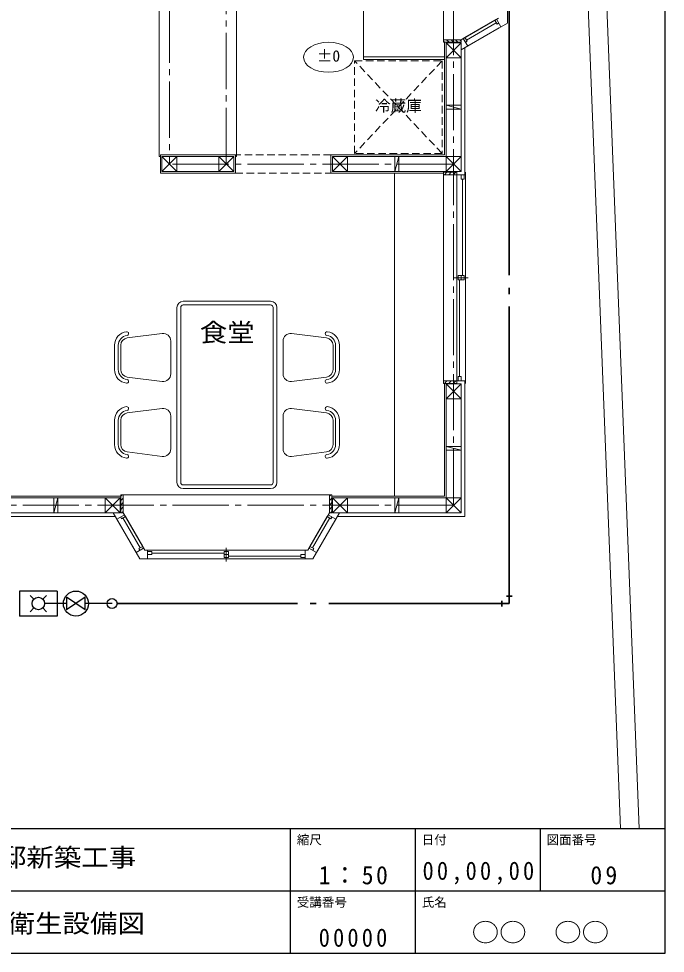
# Model space of a CAD drawing. Units: millimetres, scale not verified. Extents: x -10000 to 10000, y -6925 to 6925.
# Drawn here: x 4823 to 10000, y -6925 to 554 of the extents above; entities that cross this region are included whole.
import ezdxf
from ezdxf.enums import TextEntityAlignment as Align

# ---------------------------------------------------------------- set-up
doc = ezdxf.new("R2010")
doc.units = ezdxf.units.MM
doc.header["$LTSCALE"] = 50
doc.linetypes.add('CHAIN2', pattern=[12, 9, -1, 1, -1])
doc.linetypes.add('DASHED1', pattern=[1.8, 1.2, -0.6])
for name, color, linetype, lineweight in [('1-0', 5, 'CHAIN2', 9), ('1-1', 5, 'Continuous', 9), ('1-2', 5, 'Continuous', 9), ('1-3', 5, 'Continuous', 9), ('1-5', 5, 'Continuous', 9), ('1-6', 5, 'Continuous', 9), ('1-7', 5, 'Continuous', 9), ('1-8', 5, 'Continuous', 9), ('1-9', 5, 'DASHED1', 9), ('1-A', 5, 'Continuous', 9), ('1-B', 5, 'Continuous', 9), ('7-1_給水', 4, 'Continuous', 35), ('7-B_記号', 7, 'Continuous', 25), ('F-1_図枠', 7, 'Continuous', 25)]:
    doc.layers.add(name, color=color, linetype=linetype, lineweight=lineweight)
doc.layers.add('F-A_文字', color=7, linetype='Continuous')
doc.styles.add('ＭＳ ゴシック', font='')
doc.styles.get('ＭＳ ゴシック').set_extended_font_data('MS Gothic')

msp = doc.modelspace()

# ---------------------------------------------------------------- linework, layer by layer
at = {"layer": '1-0'}
for p, q in [((6030.49, 4850.63), (6030.49, -609.37)), ((6485.49, -609.37), (6485.49, 3030.63)), ((8305.49, -609.37), (6030.49, -609.37)), ((8305.49, -3339.37), (4665.49, -3339.37))]:
    msp.add_line(p, q, dxfattribs=at)
msp.add_lwpolyline([(8305.49, -3339.37), (8305.49, 4850.63), (115.49, 4850.63)], dxfattribs=at)
at = {"layer": '1-1'}
for p, q in [((8395.49, 322.12), (8395.49, -694.37)), ((5957.99, -536.87), (6557.99, -536.87)), ((6557.99, -681.87), (6557.99, -536.87)), ((7322.99, -536.87), (7322.99, -681.87)), ((7322.99, -681.87), (8222.99, -681.87)), ((8232.99, -3266.87), (8232.99, -2364.37)), ((8395.49, -2344.37), (8395.49, -3429.37)), ((5640.49, -3266.87), (4737.99, -3266.87)), ((7330.49, -3266.87), (8232.99, -3266.87)), ((5596.98, -3429.37), (4575.49, -3429.37)), ((7373.99, -3429.37), (8395.49, -3429.37))]:
    msp.add_line(p, q, dxfattribs=at)
for points in [[(7322.99, -536.87), (8232.99, -536.87), (8232.99, 365.63)], [(5957.99, -536.87), (5957.99, -681.87), (6557.99, -681.87)]]:
    msp.add_lwpolyline(points, dxfattribs=at)
at = {"layer": '1-2'}
for p, q in [((8245.49, 360.63), (8245.49, 240.63)), ((8245.49, -669.37), (8245.49, 360.63)), ((8365.49, 360.63), (8245.49, 360.63)), ((8365.49, 360.63), (8245.49, 240.63)), ((8365.49, 240.63), (8245.49, 360.63)), ((8365.49, 240.63), (8365.49, 360.63)), ((8365.49, -669.37), (8365.49, 360.63)), ((8245.49, 240.63), (8365.49, 240.63)), ((8245.49, -139.37), (8245.49, -169.37)), ((8365.49, -139.37), (8245.49, -139.37)), ((8245.49, -139.37), (8365.49, -169.37)), ((8365.49, -169.37), (8365.49, -139.37)), ((8245.49, -169.37), (8365.49, -169.37)), ((6090.49, -549.37), (5970.49, -549.37)), ((5970.49, -549.37), (6545.49, -549.37)), ((5970.49, -549.37), (5970.49, -669.37)), ((6090.49, -549.37), (5970.49, -669.37)), ((6090.49, -669.37), (5970.49, -549.37)), ((6090.49, -669.37), (6090.49, -549.37)), ((6545.49, -549.37), (6425.49, -549.37)), ((6425.49, -549.37), (6425.49, -669.37)), ((6545.49, -549.37), (6425.49, -669.37)), ((6545.49, -669.37), (6425.49, -549.37)), ((6545.49, -669.37), (6545.49, -549.37)), ((7455.49, -549.37), (7335.49, -549.37)), ((7335.49, -549.37), (8365.49, -549.37)), ((7335.49, -549.37), (7335.49, -669.37)), ((7455.49, -549.37), (7335.49, -669.37)), ((7455.49, -669.37), (7335.49, -549.37)), ((7455.49, -669.37), (7455.49, -549.37)), ((7865.49, -549.37), (7835.49, -549.37)), ((7835.49, -549.37), (7835.49, -669.37)), ((7865.49, -549.37), (7835.49, -669.37)), ((7865.49, -669.37), (7865.49, -549.37)), ((8365.49, -549.37), (8245.49, -669.37)), ((8365.49, -669.37), (8245.49, -549.37)), ((5970.49, -669.37), (6090.49, -669.37)), ((5970.49, -669.37), (6545.49, -669.37)), ((6425.49, -669.37), (6545.49, -669.37)), ((7335.49, -669.37), (7455.49, -669.37)), ((7335.49, -669.37), (8365.49, -669.37)), ((7835.49, -669.37), (7865.49, -669.37)), ((8245.49, -2369.37), (8245.49, -2489.37)), ((8245.49, -3399.37), (8245.49, -2369.37)), ((8365.49, -2369.37), (8245.49, -2369.37)), ((8365.49, -2369.37), (8245.49, -2489.37)), ((8365.49, -2489.37), (8245.49, -2369.37)), ((8365.49, -2489.37), (8365.49, -2369.37)), ((8245.49, -2489.37), (8365.49, -2489.37)), ((8245.49, -2869.37), (8245.49, -2899.37)), ((8365.49, -2869.37), (8245.49, -2869.37)), ((8245.49, -2869.37), (8365.49, -2899.37)), ((8245.49, -2899.37), (8365.49, -2899.37)), ((8365.49, -2899.37), (8365.49, -2869.37)), ((4605.49, -3279.37), (5635.49, -3279.37)), ((5135.49, -3279.37), (5105.49, -3279.37)), ((5105.49, -3279.37), (5105.49, -3399.37)), ((5135.49, -3279.37), (5105.49, -3399.37)), ((5135.49, -3399.37), (5135.49, -3279.37)), ((5635.49, -3279.37), (5515.49, -3279.37)), ((5515.49, -3279.37), (5515.49, -3399.37)), ((5635.49, -3279.37), (5515.49, -3399.37)), ((5635.49, -3399.37), (5515.49, -3279.37)), ((5635.49, -3399.37), (5635.49, -3279.37)), ((7455.49, -3279.37), (7335.49, -3279.37)), ((7335.49, -3279.37), (8365.49, -3279.37)), ((7335.49, -3279.37), (7335.49, -3399.37)), ((7455.49, -3279.37), (7335.49, -3399.37)), ((7455.49, -3399.37), (7335.49, -3279.37)), ((7455.49, -3399.37), (7455.49, -3279.37)), ((7865.49, -3279.37), (7835.49, -3279.37)), ((7835.49, -3279.37), (7835.49, -3399.37)), ((7865.49, -3279.37), (7835.49, -3399.37)), ((7865.49, -3399.37), (7865.49, -3279.37)), ((8365.49, -3279.37), (8245.49, -3399.37)), ((8365.49, -3399.37), (8245.49, -3279.37)), ((4605.49, -3399.37), (5635.49, -3399.37)), ((5105.49, -3399.37), (5135.49, -3399.37)), ((5515.49, -3399.37), (5635.49, -3399.37)), ((7335.49, -3399.37), (7455.49, -3399.37)), ((7835.49, -3399.37), (7865.49, -3399.37))]:
    msp.add_line(p, q, dxfattribs=at)
for points in [[(8245.49, -669.37), (8365.49, -669.37), (8365.49, -549.37), (8245.49, -549.37)], [(8245.49, -3399.37), (8365.49, -3399.37), (8365.49, -3279.37), (8245.49, -3279.37)]]:
    msp.add_lwpolyline(points, close=True, dxfattribs=at)
msp.add_lwpolyline([(7335.49, -3399.37), (8365.49, -3399.37), (8365.49, -2369.37)], dxfattribs=at)
at = {"layer": '1-3'}
for p, q in [((8222.99, 385.63), (8222.99, 2035.63)), ((8735.49, 518.42), (8735.49, 1902.83)), ((8665.49, 558.83), (8365.49, 385.63)), ((8635.17, 541.33), (8652.67, 511.02)), ((8648.16, 548.83), (8683.16, 488.21)), ((8735.49, 518.42), (8365.49, 304.8)), ((8646.67, 521.41), (8407.3, 383.21)), ((8430.8, 342.5), (8670.17, 480.71)), ((8652.67, 511.02), (8665.66, 518.52)), ((8233.52, 365.63), (8222.99, 376.16)), ((8268.88, 365.63), (8248.88, 385.63)), ((8304.24, 365.63), (8284.24, 385.63)), ((8339.59, 365.63), (8319.59, 385.63)), ((8365.49, 375.09), (8354.95, 385.63)), ((8382.81, 395.63), (8417.81, 335)), ((8395.8, 403.13), (8413.3, 372.81)), ((8365.49, 304.8), (8430.8, 342.5)), ((8413.3, 372.81), (8400.31, 365.31)), ((8330.49, -674.37), (8222.99, -674.37)), ((8222.99, -694.37), (8222.99, -2344.37)), ((8400.49, -694.37), (8222.99, -694.37)), ((8231.38, -694.37), (8251.38, -674.37)), ((8266.74, -694.37), (8286.74, -674.37)), ((8302.09, -694.37), (8322.09, -674.37)), ((8330.49, -674.37), (8330.49, -709.37)), ((8330.49, -2364.37), (8330.49, -674.37)), ((8330.49, -2329.37), (8330.49, -709.37)), ((8377.49, -1502.37), (8377.49, -729.37)), ((8400.49, -674.37), (8400.49, -709.37)), ((8400.49, -2364.37), (8400.49, -674.37)), ((8420.49, -1519.37), (8310.49, -1519.37)), ((8353.49, -2309.37), (8353.49, -1536.37)), ((8365.49, -1536.37), (8365.49, -1502.37)), ((8222.99, -2344.37), (8330.49, -2344.37)), ((8400.49, -2344.37), (8222.99, -2344.37)), ((8231.38, -2364.37), (8251.38, -2344.37)), ((8266.74, -2364.37), (8286.74, -2344.37)), ((8302.09, -2364.37), (8322.09, -2344.37)), ((8400.49, -2364.37), (8400.49, -2329.37)), ((5640.49, -3267.41), (5651.02, -3256.87)), ((5640.49, -3302.77), (5660.49, -3282.77)), ((5660.49, -3256.87), (7310.49, -3256.87)), ((7310.49, -3256.87), (7330.49, -3256.87)), ((7310.49, -3267.41), (7321.02, -3256.87)), ((7310.49, -3302.77), (7330.49, -3282.77)), ((7330.49, -3256.87), (7330.49, -3399.37)), ((5640.49, -3338.12), (5660.49, -3318.12)), ((5640.49, -3373.48), (5660.49, -3353.48)), ((7310.49, -3338.12), (7330.49, -3318.12)), ((7310.49, -3373.48), (7330.49, -3353.48)), ((5579.66, -3399.37), (5617.36, -3464.69)), ((5793.28, -3769.37), (5579.66, -3399.37)), ((5670.49, -3416.7), (5609.86, -3451.7)), ((5647.67, -3447.19), (5640.17, -3434.2)), ((5677.99, -3429.69), (5647.67, -3447.19)), ((5649.95, -3399.37), (5660.49, -3388.84)), ((5833.69, -3699.37), (5660.49, -3399.37)), ((7310.49, -3399.37), (7137.28, -3699.37)), ((7154.78, -3669.06), (7292.99, -3429.69)), ((7391.31, -3399.37), (7177.69, -3769.37)), ((7292.99, -3429.69), (7323.3, -3447.19)), ((7300.49, -3416.7), (7361.11, -3451.7)), ((7319.95, -3399.37), (7330.49, -3388.84)), ((7323.3, -3447.19), (7330.8, -3434.2)), ((5617.36, -3464.69), (5755.57, -3704.06)), ((5796.27, -3680.56), (5658.07, -3441.19)), ((7312.9, -3441.19), (7174.7, -3680.56)), ((7353.61, -3464.69), (7215.4, -3704.06)), ((5823.69, -3682.05), (5763.07, -3717.05)), ((5816.19, -3669.06), (5785.88, -3686.56)), ((5785.88, -3686.56), (5793.38, -3699.55)), ((5833.69, -3699.37), (7137.28, -3699.37)), ((5853.69, -3699.37), (5853.69, -3769.37)), ((5888.69, -3710.37), (5853.69, -3710.37)), ((5853.69, -3734.37), (5888.69, -3734.37)), ((7102.28, -3699.37), (5868.69, -3699.37)), ((5888.69, -3734.37), (5888.69, -3710.37)), ((6468.49, -3722.37), (5888.69, -3722.37)), ((6468.49, -3710.37), (6468.49, -3758.37)), ((6502.49, -3710.37), (6468.49, -3710.37)), ((6502.49, -3734.37), (6468.49, -3734.37)), ((6485.49, -3679.37), (6485.49, -3789.37)), ((6502.49, -3758.37), (6502.49, -3710.37)), ((7082.28, -3734.37), (7082.28, -3758.37)), ((7117.28, -3734.37), (7082.28, -3734.37)), ((7137.28, -3699.37), (7102.28, -3699.37)), ((7117.28, -3699.37), (7117.28, -3769.37)), ((7137.28, -3699.37), (7154.78, -3669.06)), ((7147.28, -3682.05), (7207.9, -3717.05)), ((7154.78, -3669.06), (7185.09, -3686.56)), ((7185.09, -3686.56), (7177.59, -3699.55)), ((7177.69, -3769.37), (7215.4, -3704.06)), ((5793.28, -3769.37), (7177.69, -3769.37)), ((5868.69, -3769.37), (7102.28, -3769.37)), ((6468.49, -3758.37), (6502.49, -3758.37)), ((7082.28, -3746.37), (6502.49, -3746.37)), ((7082.28, -3758.37), (7117.28, -3758.37)), ((7177.69, -3769.37), (7102.28, -3769.37))]:
    msp.add_line(p, q, dxfattribs=at)
for points in [[(8222.99, 2055.63), (8222.99, 365.63), (8365.49, 365.63)], [(8365.49, 385.63), (8395.8, 403.13), (8635.17, 541.33)], [(8365.49, 365.63), (8365.49, 385.63), (8222.99, 385.63)], [(8222.99, -674.37), (8222.99, -694.37), (8330.49, -694.37)], [(8330.49, -2364.37), (8222.99, -2364.37), (8222.99, -674.37)], [(8365.49, -694.37), (8365.49, -729.37), (8389.49, -729.37), (8389.49, -694.37)], [(8365.49, -2344.37), (8365.49, -2309.37), (8341.49, -2309.37), (8341.49, -2344.37)], [(5640.49, -3399.37), (5660.49, -3399.37), (5660.49, -3256.87)], [(7330.49, -3256.87), (5640.49, -3256.87), (5640.49, -3399.37)], [(7330.49, -3399.37), (7310.49, -3399.37), (7310.49, -3256.87)], [(5660.49, -3399.37), (5677.99, -3429.69), (5816.19, -3669.06)]]:
    msp.add_lwpolyline(points, dxfattribs=at)
msp.add_lwpolyline([(8389.49, -1536.37), (8389.49, -1502.37), (8341.49, -1502.37), (8341.49, -1536.37)], close=True, dxfattribs=at)
at = {"layer": '1-5'}
msp.add_line((7832.99, -3266.87), (7832.99, -681.87), dxfattribs=at)
for points in [[(5957.99, -549.37), (5947.99, -549.37), (5947.99, 1593.13)], [(6557.99, -549.37), (6567.99, -549.37), (6567.99, 1603.13)]]:
    msp.add_lwpolyline(points, dxfattribs=at)
at = {"layer": '1-6'}
for p, q in [((7582.86, 2948.13), (7582.86, 228.13)), ((7582.86, 248.13), (8232.99, 248.13)), ((7582.86, 228.13), (8232.99, 228.13))]:
    msp.add_line(p, q, dxfattribs=at)
at = {"layer": '1-6', "linetype": 'DASHED1'}
for p, q in [((7512.99, 215.63), (8212.99, 215.63)), ((8212.99, 215.63), (7512.99, -524.37)), ((8212.99, -524.37), (7512.99, 215.63)), ((8212.99, 215.63), (8212.99, -524.37))]:
    msp.add_line(p, q, dxfattribs=at)
msp.add_lwpolyline([(8212.99, -524.37), (7512.99, -524.37), (7512.99, 215.63)], dxfattribs=at)
at = {"layer": '1-7'}
for p, q in [((6840.49, -1706.87), (6140.49, -1706.87)), ((6090.49, -1756.87), (6090.49, -3156.87)), ((6120.49, -1756.87), (6120.49, -3156.87)), ((6840.49, -1736.87), (6140.49, -1736.87)), ((6860.49, -3156.87), (6860.49, -1756.87)), ((6890.49, -3156.87), (6890.49, -1756.87)), ((5693.04, -2000.3), (5973.04, -1965.3)), ((7287.93, -2000.3), (7007.93, -1965.3)), ((5590.48, -2059.84), (5590.48, -2253.91)), ((5620.48, -2059.84), (5620.48, -2253.91)), ((5640.48, -2059.84), (5640.48, -2253.91)), ((6040.49, -2024.84), (6040.49, -2288.91)), ((6940.49, -2024.84), (6940.49, -2288.91)), ((7340.49, -2059.84), (7340.49, -2253.91)), ((7360.49, -2059.84), (7360.49, -2253.91)), ((7390.49, -2059.84), (7390.49, -2253.91)), ((5693.04, -2313.45), (5973.04, -2348.45)), ((7287.93, -2313.45), (7007.93, -2348.45)), ((5693.04, -2600.3), (5973.04, -2565.3)), ((7287.93, -2600.3), (7007.93, -2565.3)), ((5590.48, -2853.91), (5590.48, -2659.84)), ((5620.48, -2853.91), (5620.48, -2659.84)), ((5640.48, -2853.91), (5640.48, -2659.84)), ((6040.49, -2888.91), (6040.49, -2624.84)), ((6940.49, -2624.84), (6940.49, -2888.91)), ((7340.49, -2659.84), (7340.49, -2853.91)), ((7360.49, -2659.84), (7360.49, -2853.91)), ((7390.49, -2659.84), (7390.49, -2853.91)), ((5693.04, -2913.45), (5973.04, -2948.45)), ((7287.93, -2913.45), (7007.93, -2948.45)), ((6140.49, -3176.87), (6840.49, -3176.87)), ((6140.49, -3206.87), (6840.49, -3206.87))]:
    msp.add_line(p, q, dxfattribs=at)
for centre, radius, start, end in [((6140.49, -1756.87), 50, 90, 180), ((6840.49, -1756.87), 50, 0, 90), ((6140.49, -1756.87), 20, 90, 180), ((6840.49, -1756.87), 20, 0, 90), ((5700.48, -2059.84), 110, 97.12473, 180), ((5700.48, -2059.84), 80, 97.12473, 180), ((5700.48, -2059.84), 60, 97.12473, 180), ((5688.7, -1965.57), 15, 277.12444, 97.12444), ((5980.48, -2024.84), 60, 0, 97.12502), ((7000.49, -2024.84), 60, 82.87498, 180), ((7292.27, -1965.57), 15, 82.87556, 262.87556), ((7280.49, -2059.84), 60, 0, 82.87527), ((7280.49, -2059.84), 80, 0, 82.87527), ((7280.49, -2059.84), 110, 0, 82.87527), ((5700.48, -2253.91), 110, 180, 262.87527), ((5700.48, -2253.91), 80, 180, 262.87527), ((5700.48, -2253.91), 60, 180, 262.87527), ((5980.48, -2288.91), 60, 262.87498, 0), ((7000.49, -2288.91), 60, 180, 277.12502), ((7280.49, -2253.91), 60, 277.12473, 0), ((7280.49, -2253.91), 80, 277.12473, 0), ((7280.49, -2253.91), 110, 277.12473, 0), ((5688.7, -2348.18), 15, 262.87556, 82.87556), ((7292.27, -2348.18), 15, 97.12444, 277.12444), ((5700.48, -2659.84), 110, 97.12473, 180), ((5700.48, -2659.84), 110, 97.12473, 180), ((5700.48, -2659.84), 80, 97.12473, 180), ((5700.48, -2659.84), 80, 97.12473, 180), ((5700.48, -2659.84), 60, 97.12473, 180), ((5700.48, -2659.84), 60, 97.12473, 180), ((5688.7, -2565.57), 15, 277.12444, 97.12444), ((5688.7, -2565.57), 15, 277.12444, 97.12444), ((5980.48, -2624.84), 60, 0, 97.12502), ((5980.48, -2624.84), 60, 0, 97.12502), ((7000.49, -2624.84), 60, 82.87498, 180), ((7292.27, -2565.57), 15, 82.87556, 262.87556), ((7280.49, -2659.84), 60, 0, 82.87527), ((7280.49, -2659.84), 80, 0, 82.87527), ((7280.49, -2659.84), 110, 0, 82.87527), ((5700.48, -2853.91), 110, 180, 262.87527), ((5700.48, -2853.91), 110, 180, 262.87527), ((5700.48, -2853.91), 80, 180, 262.87527), ((5700.48, -2853.91), 80, 180, 262.87527), ((5700.48, -2853.91), 60, 180, 262.87527), ((5700.48, -2853.91), 60, 180, 262.87527), ((5980.48, -2888.91), 60, 262.87498, 0), ((5980.48, -2888.91), 60, 262.87498, 0), ((7000.49, -2888.91), 60, 180, 277.12502), ((7280.49, -2853.91), 60, 277.12473, 0), ((7280.49, -2853.91), 80, 277.12473, 0), ((7280.49, -2853.91), 110, 277.12473, 0), ((5688.7, -2948.18), 15, 262.87556, 82.87556), ((5688.7, -2948.18), 15, 262.87556, 82.87556), ((7292.27, -2948.18), 15, 97.12444, 277.12444), ((6140.49, -3156.87), 50, 180, 270), ((6140.49, -3156.87), 20, 180, 270), ((6840.49, -3156.87), 20, 270, 0), ((6840.49, -3156.87), 50, 270, 0)]:
    msp.add_arc(centre, radius, start, end, dxfattribs=at)
at = {"layer": '1-8'}
for p, q in [((9305.48, 6348.14), (9791.92, -5925)), ((9161.31, 6198.16), (9641.81, -5925))]:
    msp.add_line(p, q, dxfattribs=at)
at = {"layer": '1-9'}
for p, q in [((7322.99, -536.87), (6557.99, -536.87)), ((6557.99, -681.87), (7322.99, -681.87))]:
    msp.add_line(p, q, dxfattribs=at)
at = {"layer": '1-B'}
msp.add_ellipse((7303.41, 244.97), major_axis=(200, 0), ratio=0.6, dxfattribs=at)
at = {"layer": '7-1_給水'}
for p, q in [((8750.49, 3591.61), (8750.49, -1499.5)), ((8750.49, -1599.5), (8750.49, -1649.5)), ((8750.49, -1749.5), (8750.49, -4126.2)), ((8690.49, -4148.7), (8690.49, -4103.7)), ((8727.99, -4066.2), (8772.99, -4066.2)), ((5610.45, -4126.2), (7055.47, -4126.2)), ((7155.47, -4126.2), (7205.47, -4126.2)), ((7305.47, -4126.2), (8750.49, -4126.2))]:
    msp.add_line(p, q, dxfattribs=at)
at = {"layer": '7-B_記号'}
for p, q in [((4830.96, -4026.2), (4830.96, -4226.2)), ((5130.96, -4026.2), (4830.96, -4026.2)), ((5130.96, -4026.2), (5130.96, -4226.2)), ((4945.6, -4090.84), (4915.96, -4061.2)), ((5016.31, -4090.84), (5045.96, -4061.2)), ((5205.96, -4076.2), (5205.96, -4176.2)), ((5355.96, -4076.2), (5205.96, -4176.2)), ((5355.96, -4176.2), (5205.96, -4076.2)), ((5355.96, -4176.2), (5355.96, -4076.2)), ((4915.96, -4191.2), (4945.6, -4161.56)), ((5016.31, -4161.56), (5045.96, -4191.2)), ((5205.96, -4126.2), (5030.96, -4126.2)), ((5570.45, -4126.2), (5355.96, -4126.2)), ((5130.96, -4226.2), (4830.96, -4226.2))]:
    msp.add_line(p, q, dxfattribs=at)
for centre, radius in [((5280.96, -4126.2), 100), ((4980.96, -4126.2), 50), ((5570.45, -4126.2), 40)]:
    msp.add_circle(centre, radius, dxfattribs=at)
at = {"layer": 'F-1_図枠'}
for p, q in [((-10000, -5925), (10000, -5925)), ((7000, -6925), (7000, -5925)), ((8000, -6925), (8000, -5925)), ((9000, -6425), (9000, -5925)), ((3000, -6425), (10000, -6425)), ((-10000, -6925), (10000, -6925))]:
    msp.add_line(p, q, dxfattribs=at)
msp.add_lwpolyline([(10000, -6925), (10000, 6925), (-10000, 6925)], dxfattribs=at)

# ---------------------------------------------------------------- texts
at = {"layer": '1-A', "style": 'ＭＳ ゴシック'}
msp.add_text('冷蔵庫', height=91.64, dxfattribs=at).set_placement((7675.49, -216.87), align=Align.BOTTOM_LEFT)
at = {"layer": '1-A', "style": 'ＭＳ ゴシック', "width": 1.1}
msp.add_text('食堂', height=146.6, dxfattribs=at).set_placement((6272.99, -2074.37), align=Align.BOTTOM_LEFT)
at = {"layer": '1-B', "style": 'ＭＳ ゴシック'}
msp.add_text('±0', height=91.64, dxfattribs=at).set_placement((7209.66, 182.47), align=Align.BOTTOM_LEFT)
at = {"layer": 'F-A_文字', "color": 4, "style": 'ＭＳ ゴシック'}
for s, p in [('縮尺', (7050, -6075)), ('日付', (8050, -6075)), ('図面番号', (9050, -6075)), ('受講番号', (7050, -6575)), ('氏名', (8050, -6575))]:
    msp.add_text(s, height=73.31, dxfattribs=at).set_placement(p, align=Align.BOTTOM_LEFT)
at = {"layer": 'F-A_文字', "style": 'ＭＳ ゴシック', "width": 1.1}
for s, p in [('○○邸新築工事', (4225, -6275)), ('給排水衛生設備図', (4074.04, -6803.12)), ('○○\u3000○○', (8450, -6875))]:
    msp.add_text(s, height=146.6, dxfattribs=at).set_placement(p, align=Align.BOTTOM_LEFT)
at = {"layer": 'F-A_文字', "char_height": 146.6, "attachment_point": 7, "style": 'ＭＳ ゴシック'}
for s, insert in [('\\T1.28;\\W0.9;00,00,00', (8056.25, -6375)), ('\\T1.21;\\W0.95;1：50', (7225, -6375)), ('\\T1.27;\\W0.95;09', (9400, -6375)), ('\\T1.28;\\W0.9;00000', (7225, -6875))]:
    msp.add_mtext(s, dxfattribs=dict(at, insert=insert))

doc.saveas('drawing.dxf')
